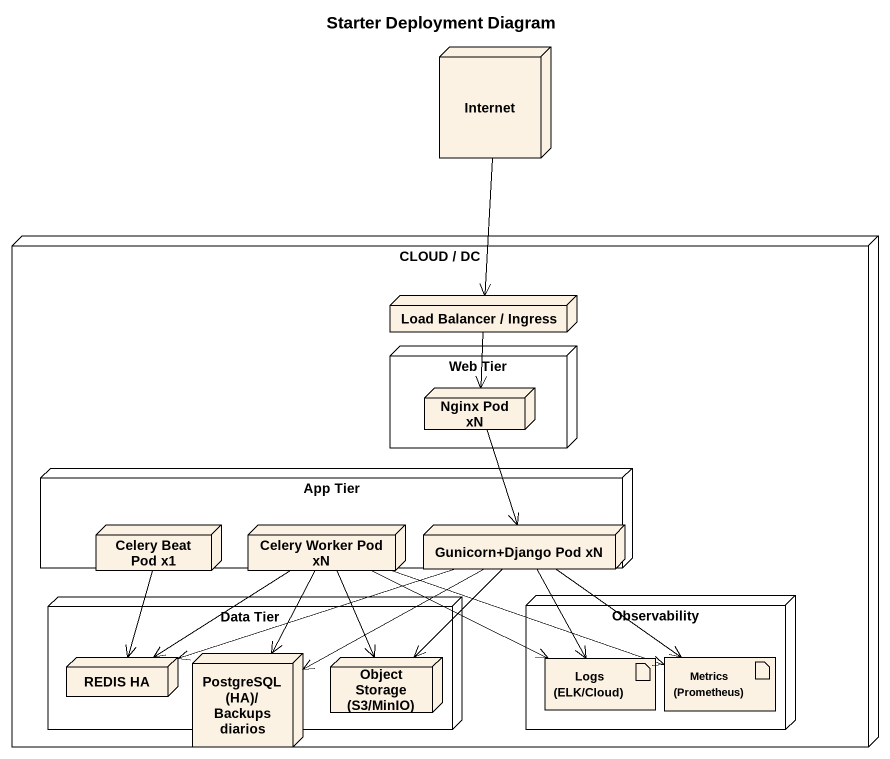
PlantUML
@startuml
title Starter Deployment Diagram
node Internet
node "CLOUD / DC" as CLOUD_DC {
  node "Load Balancer / Ingress" as Load_Balancer_Ingress
  node "Web Tier" as Web_Tier {
    node "Nginx Pod xN" as Nginx_Pod_xN
  }
  node "App Tier" as App_Tier {
    node "Celery Beat Pod x1" as Celery_Beat_Pod_x1
    node "Celery Worker Pod xN" as Celery_Worker_Pod_xN
    node "Gunicorn+Django Pod xN" as Gunicorn_Django_Pod_xN
  }
  node Observability {
    artifact "Logs (ELK/Cloud)" as Logs_ELK_Cloud
    artifact "Metrics (Prometheus)" as Metrics_Prometheus
  }
  node "Data Tier" as Data_Tier {
    node "REDIS HA" as REDIS_HA
    node "Object Storage (S3/MinIO)" as Object_Storage_S3_MinIO
  }
  node "PostgreSQL (HA)/ Backups diarios" as PostgreSQL_HA_Backups
}
Internet --> Load_Balancer_Ingress
Load_Balancer_Ingress --> Nginx_Pod_xN
Nginx_Pod_xN --> Gunicorn_Django_Pod_xN
Celery_Beat_Pod_x1 --> REDIS_HA
Celery_Worker_Pod_xN --> REDIS_HA
Celery_Worker_Pod_xN --> PostgreSQL_HA_Backups
Celery_Worker_Pod_xN --> Object_Storage_S3_MinIO
Celery_Worker_Pod_xN -right-> Logs_ELK_Cloud
Celery_Worker_Pod_xN -right-> Metrics_Prometheus
Gunicorn_Django_Pod_xN -left-> REDIS_HA
Gunicorn_Django_Pod_xN -left-> PostgreSQL_HA_Backups
Gunicorn_Django_Pod_xN --> Object_Storage_S3_MinIO
Gunicorn_Django_Pod_xN --> Logs_ELK_Cloud
Gunicorn_Django_Pod_xN --> Metrics_Prometheus
@enduml
